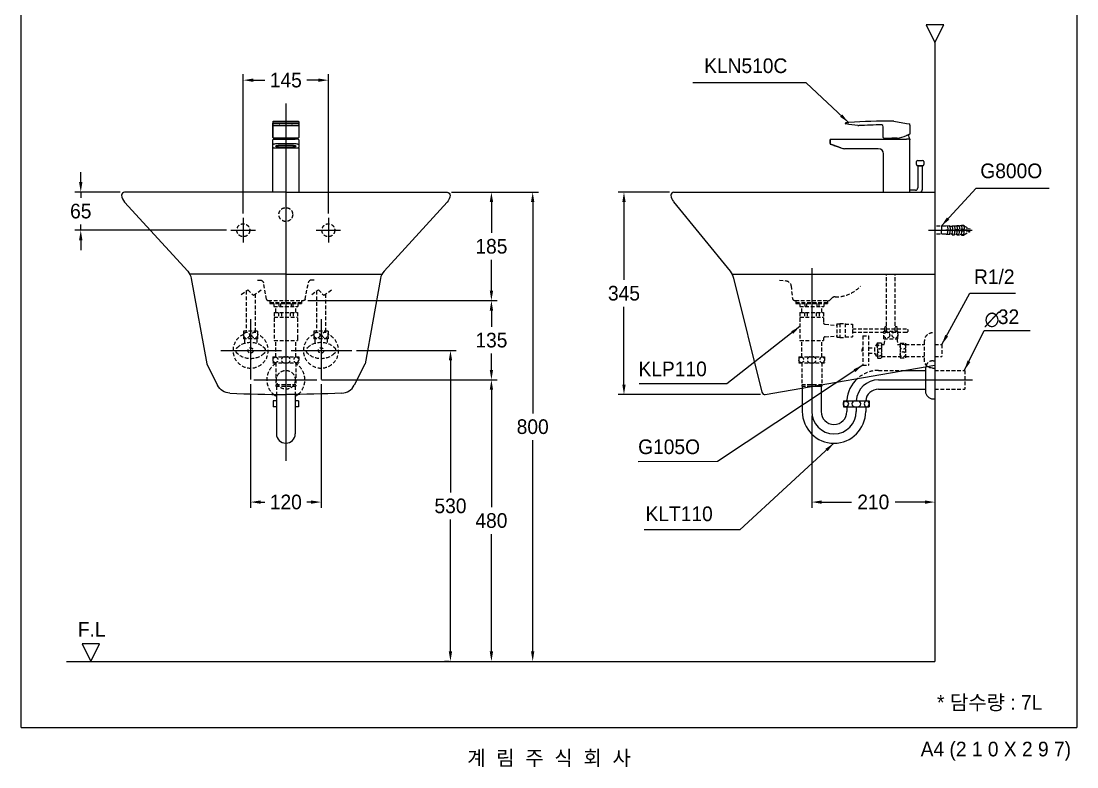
# Model space of a CAD drawing. Header units: millimetres. Extents: x 0 to 1800, y -67 to 2530.
# Drawn here: x 0 to 1800, y -67 to 1204 of the extents above; entities that cross this region are included whole.
import ezdxf
from ezdxf.enums import TextEntityAlignment as Align
from ezdxf.lldxf.tags import DXFTag

# ---------------------------------------------------------------- set-up
doc = ezdxf.new("R2010")
doc.units = ezdxf.units.MM
doc.linetypes.add('DASHED2', pattern=[9.525, 6.35, -3.175])
for name, color, linetype in [('TEXT', 7, 'Continuous'), ('내부선 및 부속', 4, 'Continuous'), ('도각라인', 7, 'Continuous'), ('외형선', 3, 'Continuous'), ('점선', 6, 'DASHED2'), ('중심선', 1, 'DASHED'), ('치수선', 7, 'Continuous')]:
    doc.layers.add(name, color=color, linetype=linetype)
doc.styles.add('____', font='')
doc.styles.add('타이틀', font='H2GTRM.TTF', dxfattribs={"height": 25})
doc.styles.get('____').set_extended_font_data('굴림')
tags = doc.linetypes.add('DASHDOT', pattern=[70, 31, -13, 13, -13]).pattern_tags.tags
tags[10:11] = [DXFTag(74, 4), DXFTag(75, 0), DXFTag(340, '0'), DXFTag(46, 0.0), DXFTag(50, 0.0), DXFTag(44, 0.0), DXFTag(45, 0.0)]
tags[8:9] = [DXFTag(74, 4), DXFTag(75, 0), DXFTag(340, '0'), DXFTag(46, 0.0), DXFTag(50, 0.0), DXFTag(44, 0.0), DXFTag(45, 0.0)]
tags[6:7] = [DXFTag(74, 4), DXFTag(75, 0), DXFTag(340, '0'), DXFTag(46, 0.0), DXFTag(50, 0.0), DXFTag(44, 0.0), DXFTag(45, 0.0)]
tags[4:5] = [DXFTag(74, 4), DXFTag(75, 0), DXFTag(340, '0'), DXFTag(46, 0.0), DXFTag(50, 0.0), DXFTag(44, 0.0), DXFTag(45, 0.0)]
tags = doc.linetypes.add('DASHED', pattern=[25.72, 12.86, -12.86]).pattern_tags.tags
tags[6:7] = [DXFTag(74, 4), DXFTag(75, 0), DXFTag(340, '0'), DXFTag(46, 0.0), DXFTag(50, 0.0), DXFTag(44, 0.0), DXFTag(45, 0.0)]
tags[4:5] = [DXFTag(74, 4), DXFTag(75, 0), DXFTag(340, '0'), DXFTag(46, 0.0), DXFTag(50, 0.0), DXFTag(44, 0.0), DXFTag(45, 0.0)]
doc.dimstyles.new('MSADIM', dxfattribs={"dimtxt": 33, "dimasz": 17, "dimexe": 10, "dimexo": 7.5, "dimgap": 10, "dimtad": 0, "dimtih": 1, "dimtoh": 1, "dimdec": 0, "dimzin": 1, "dimdsep": 46, "dimtxsty": '____', "dimcen": 11.25, "dimadec": 0, "dimazin": 0, "dimtfac": 1, "dimtdec": 0, "dimtix": 1, "dimtmove": 0, "dimatfit": 3, "dimfxl": 0, "dimtolj": 1, "dimtzin": 1, "dimarcsym": 0})

# ---------------------------------------------------------------- blocks, each defined once
blk = doc.blocks.new('*D1')
at = {"layer": '치수선', "color": 0, "linetype": 'Continuous', "lineweight": -2}
for p, q in [((378.8, 876.4), (378.8, 1113.7)), ((395.8, 1103.7), (415.4, 1103.7)), ((506.8, 1103.7), (487.3, 1103.7)), ((523.8, 876.4), (523.8, 1113.7))]:
    blk.add_line(p, q, dxfattribs=at)
at = {"layer": '치수선', "color": 0, "linetype": 'Continuous'}
for points in [[(395.8, 1106.5), (395.8, 1100.8), (378.8, 1103.7)], [(506.8, 1106.5), (506.8, 1100.8), (523.8, 1103.7)]]:
    blk.add_solid(points, dxfattribs=at)
at = {"layer": '치수선', "color": 0, "linetype": 'Continuous', "insert": (451.3, 1103.7), "char_height": 25, "attachment_point": 5, "style": '____'}
blk.add_mtext('\\A1;145', dxfattribs=at)
blk = doc.blocks.new('*D2')
at = {"layer": '치수선', "color": 0, "linetype": 'Continuous', "lineweight": -2}
for p, q in [((101.7, 929.9), (101.7, 946.9)), ((168.8, 912.9), (91.7, 912.9)), ((101.7, 912.9), (101.7, 903.2)), ((350.3, 847.9), (91.7, 847.9)), ((101.7, 847.9), (101.7, 857.5)), ((101.7, 830.9), (101.7, 813.9))]:
    blk.add_line(p, q, dxfattribs=at)
at = {"layer": '치수선', "color": 0, "linetype": 'Continuous'}
for points in [[(98.8, 929.9), (104.5, 929.9), (101.7, 912.9)], [(98.8, 830.9), (104.5, 830.9), (101.7, 847.9)]]:
    blk.add_solid(points, dxfattribs=at)
at = {"layer": '치수선', "color": 0, "linetype": 'Continuous', "insert": (101.7, 880.4), "char_height": 25, "attachment_point": 5, "style": '____'}
blk.add_mtext('\\A1;65', dxfattribs=at)
blk = doc.blocks.new('*D3')
at = {"layer": '치수선', "color": 0, "linetype": 'Continuous', "lineweight": -2}
for p, q in [((733.8, 912.9), (811.8, 912.9)), ((801.8, 895.9), (801.8, 843.2)), ((801.8, 744.9), (801.8, 797.5)), ((488.9, 727.9), (811.8, 727.9))]:
    blk.add_line(p, q, dxfattribs=at)
at = {"layer": '치수선', "color": 0, "linetype": 'Continuous'}
for points in [[(799, 895.9), (804.7, 895.9), (801.8, 912.9)], [(799, 744.9), (804.7, 744.9), (801.8, 727.9)]]:
    blk.add_solid(points, dxfattribs=at)
at = {"layer": '치수선', "color": 0, "linetype": 'Continuous', "insert": (801.8, 820.4), "char_height": 25, "attachment_point": 5, "style": '____'}
blk.add_mtext('\\A1;185', dxfattribs=at)
blk = doc.blocks.new('*D4')
at = {"layer": '치수선', "color": 0, "linetype": 'Continuous', "lineweight": -2}
for p, q in [((488.9, 727.9), (811.8, 727.9)), ((801.8, 710.9), (801.8, 683.2)), ((801.8, 609.9), (801.8, 637.5)), ((511.9, 592.9), (811.8, 592.9))]:
    blk.add_line(p, q, dxfattribs=at)
at = {"layer": '치수선', "color": 0, "linetype": 'Continuous'}
for points in [[(799, 710.9), (804.7, 710.9), (801.8, 727.9)], [(799, 609.9), (804.7, 609.9), (801.8, 592.9)]]:
    blk.add_solid(points, dxfattribs=at)
at = {"layer": '치수선', "color": 0, "linetype": 'Continuous', "insert": (801.8, 660.4), "char_height": 25, "attachment_point": 5, "style": '____'}
blk.add_mtext('\\A1;135', dxfattribs=at)
blk = doc.blocks.new('*D5')
at = {"layer": '치수선', "color": 0, "linetype": 'Continuous', "lineweight": -2}
for p, q in [((511.9, 592.9), (811.8, 592.9)), ((801.8, 575.9), (801.8, 375.7)), ((801.8, 129.9), (801.8, 330)), ((804.1, 112.9), (811.8, 112.9))]:
    blk.add_line(p, q, dxfattribs=at)
at = {"layer": '치수선', "color": 0, "linetype": 'Continuous'}
for points in [[(799, 575.9), (804.7, 575.9), (801.8, 592.9)], [(799, 129.9), (804.7, 129.9), (801.8, 112.9)]]:
    blk.add_solid(points, dxfattribs=at)
at = {"layer": '치수선', "color": 0, "linetype": 'Continuous', "insert": (801.8, 352.9), "char_height": 25, "attachment_point": 5, "style": '____'}
blk.add_mtext('\\A1;480', dxfattribs=at)
blk = doc.blocks.new('*D6')
at = {"layer": '치수선', "color": 0, "linetype": 'Continuous', "lineweight": -2}
for p, q in [((733.8, 912.9), (882.2, 912.9)), ((872.2, 895.9), (872.2, 535.7)), ((872.2, 129.9), (872.2, 490)), ((867.5, 112.9), (882.2, 112.9))]:
    blk.add_line(p, q, dxfattribs=at)
at = {"layer": '치수선', "color": 0, "linetype": 'Continuous'}
for points in [[(869.3, 895.9), (875, 895.9), (872.2, 912.9)], [(869.3, 129.9), (875, 129.9), (872.2, 112.9)]]:
    blk.add_solid(points, dxfattribs=at)
at = {"layer": '치수선', "color": 0, "linetype": 'Continuous', "insert": (872.2, 512.9), "char_height": 25, "attachment_point": 5, "style": '____'}
blk.add_mtext('\\A1;800', dxfattribs=at)
blk = doc.blocks.new('*D7')
at = {"layer": '치수선', "color": 0, "linetype": 'Continuous', "lineweight": -2}
for p, q in [((571.6, 642.9), (742, 642.9)), ((732, 625.9), (732, 400.7)), ((732, 129.9), (732, 355)), ((729.6, 112.9), (722, 112.9))]:
    blk.add_line(p, q, dxfattribs=at)
at = {"layer": '치수선', "color": 0, "linetype": 'Continuous'}
for points in [[(729.2, 625.9), (734.8, 625.9), (732, 642.9)], [(729.2, 129.9), (734.8, 129.9), (732, 112.9)]]:
    blk.add_solid(points, dxfattribs=at)
at = {"layer": '치수선', "color": 0, "linetype": 'Continuous', "insert": (732, 377.9), "char_height": 25, "attachment_point": 5, "style": '____'}
blk.add_mtext('\\A1;530', dxfattribs=at)
blk = doc.blocks.new('*D8')
at = {"layer": '치수선', "color": 0, "linetype": 'Continuous', "lineweight": -2}
for p, q in [((391.3, 585.7), (391.3, 374.5)), ((511.3, 585.7), (511.3, 374.5)), ((408.3, 384.5), (415.4, 384.5)), ((494.3, 384.5), (487.3, 384.5))]:
    blk.add_line(p, q, dxfattribs=at)
at = {"layer": '치수선', "color": 0, "linetype": 'Continuous'}
for points in [[(408.3, 387.3), (408.3, 381.6), (391.3, 384.5)], [(494.3, 387.3), (494.3, 381.6), (511.3, 384.5)]]:
    blk.add_solid(points, dxfattribs=at)
at = {"layer": '치수선', "color": 0, "linetype": 'Continuous', "insert": (451.3, 384.5), "char_height": 25, "attachment_point": 5, "style": '____'}
blk.add_mtext('\\A1;120', dxfattribs=at)
blk = doc.blocks.new('*D9')
at = {"layer": '치수선', "color": 0, "linetype": 'Continuous', "lineweight": -2}
for p, q in [((1105.4, 912.9), (1017.8, 912.9)), ((1027.8, 895.9), (1027.8, 763.2)), ((1027.8, 584.9), (1027.8, 717.5)), ((1260.4, 567.9), (1017.8, 567.9))]:
    blk.add_line(p, q, dxfattribs=at)
at = {"layer": '치수선', "color": 0, "linetype": 'Continuous'}
for points in [[(1025, 895.9), (1030.7, 895.9), (1027.8, 912.9)], [(1025, 584.9), (1030.7, 584.9), (1027.8, 567.9)]]:
    blk.add_solid(points, dxfattribs=at)
at = {"layer": '치수선', "color": 0, "linetype": 'Continuous', "insert": (1027.8, 740.4), "char_height": 25, "attachment_point": 5, "style": '____'}
blk.add_mtext('\\A1;345', dxfattribs=at)
blk = doc.blocks.new('*D10')
at = {"layer": '치수선', "color": 0, "linetype": 'Continuous', "lineweight": -2}
for p, q in [((1347.9, 531.4), (1347.9, 374.5)), ((1557.9, 396.6), (1557.9, 374.5)), ((1364.9, 384.5), (1415.6, 384.5)), ((1540.9, 384.5), (1490.2, 384.5))]:
    blk.add_line(p, q, dxfattribs=at)
at = {"layer": '치수선', "color": 0, "linetype": 'Continuous'}
for points in [[(1364.9, 387.3), (1364.9, 381.6), (1347.9, 384.5)], [(1540.9, 387.3), (1540.9, 381.6), (1557.9, 384.5)]]:
    blk.add_solid(points, dxfattribs=at)
at = {"layer": '치수선', "color": 0, "linetype": 'Continuous', "insert": (1452.9, 384.5), "char_height": 25, "attachment_point": 5, "style": '____'}
blk.add_mtext('\\A1;210', dxfattribs=at)

msp = doc.modelspace()

# ---------------------------------------------------------------- linework, layer by layer
at = {"layer": '내부선 및 부속', "linetype": 'Continuous'}
for p, q in [((429.3, 1032.9), (429.3, 1030.6)), ((429.3, 1032.9), (429.3, 1032.7)), ((429.3, 1032.7), (429.3, 1028.9)), ((429.3, 1029.4), (429.3, 1030.6)), ((429.3, 1027.3), (429.3, 1029.4)), ((429.3, 1028.9), (429.3, 1028.1)), ((429.3, 1005.9), (429.3, 1028.5)), ((429.3, 1028.5), (429.3, 1027.2)), ((429.3, 1026.9), (429.3, 1028.1)), ((429.3, 1027.2), (429.3, 1027.3)), ((429.3, 1026.9), (429.3, 1010)), ((430.3, 1033.9), (472.3, 1033.9)), ((430.3, 1026.3), (472.3, 1026.3)), ((467.3, 1030.2), (435.3, 1030.2)), ((435.3, 1030.2), (435.3, 1030)), ((435.3, 1030), (467.3, 1030)), ((441.3, 1029.7), (440.3, 1029.7)), ((440.3, 1029.7), (440.3, 1029)), ((440.3, 1029), (440.3, 1028.8)), ((440.3, 1028.8), (441.3, 1028.8)), ((441.3, 1028.8), (441.3, 1029.7)), ((441.3, 1029), (441.3, 1029.7)), ((441.3, 1028.8), (441.3, 1029)), ((461.3, 1029.7), (461.3, 1029)), ((462.3, 1029.7), (461.3, 1029.7)), ((461.3, 1029), (461.3, 1028.8)), ((461.3, 1028.8), (462.3, 1028.8)), ((462.3, 1028.8), (461.3, 1028.8)), ((462.3, 1029), (462.3, 1029.7)), ((462.3, 1028.8), (462.3, 1029.7)), ((462.3, 1028.8), (462.3, 1029)), ((462.3, 1028.8), (462.3, 1028.8)), ((467.3, 1030), (467.3, 1030.2)), ((472.3, 1026.2), (472.3, 1026.3)), ((473.3, 1032.9), (473.3, 1030.6)), ((473.3, 1030.6), (473.3, 1029.4)), ((473.3, 1029.4), (473.3, 1027.3)), ((473.3, 1028.5), (473.3, 1028.5)), ((473.3, 1028.5), (473.3, 1005.9)), ((473.3, 1027.2), (473.3, 1027.3)), ((1405.4, 1030), (1405.4, 1030.2)), ((1405.4, 1030.2), (1405.4, 1030)), ((1411.2, 1028.4), (1406.2, 1029)), ((1426.3, 1026.3), (1411.2, 1028.4)), ((1487.8, 1033.7), (1509.5, 1029.9)), ((1509.5, 1029.9), (1514.5, 1029)), ((1515.4, 1028), (1515.4, 1027.9)), ((1515.4, 1026.9), (1515.4, 1027.9)), ((1515.4, 1026.9), (1515.4, 1012.4)), ((429.3, 1010), (429.3, 1005.9)), ((1469.9, 1005.9), (1469.9, 1024.4)), ((429.3, 993.7), (429.3, 1001.9)), ((429.3, 912.9), (429.3, 1001.9)), ((429.3, 989), (429.3, 993.7)), ((430.8, 1004.9), (430.3, 1004.9)), ((430.3, 1002.9), (435.3, 1002.9)), ((471.9, 1004.9), (430.8, 1004.9)), ((435.3, 1002.9), (467.3, 1002.9)), ((435.3, 995.6), (467.3, 995.6)), ((464.3, 992.6), (438.3, 992.6)), ((438.3, 989.8), (438.3, 992.6)), ((464.3, 989.8), (464.3, 992.6)), ((472.3, 1002.9), (467.3, 1002.9)), ((472.3, 1004.9), (471.9, 1004.9)), ((473.3, 1001.9), (473.3, 993.7)), ((473.3, 993.7), (473.3, 989)), ((1379.1, 995.6), (1379.1, 1001.9)), ((1379.1, 1001.9), (1379.1, 995.6)), ((1384.8, 992.8), (1379.8, 994.6)), ((1379.8, 994.6), (1384.8, 992.8)), ((1380.1, 1002.9), (1385.1, 1002.9)), ((1384.8, 992.8), (1397.8, 988.1)), ((1397.8, 988.1), (1384.8, 992.8)), ((1385.1, 1002.9), (1509.4, 1002.9)), ((1385.4, 992.6), (1392.9, 989.8)), ((1392.9, 989.8), (1385.4, 992.6)), ((1470.9, 1004.9), (1484.3, 1004.9)), ((1471.4, 1004.9), (1475.8, 1004.9)), ((1486.3, 1004.9), (1484.3, 1004.9)), ((1493.4, 1004.9), (1486.3, 1004.9)), ((1514.4, 1002.9), (1509.4, 1002.9)), ((1514.4, 1002.9), (1515.4, 1002.9)), ((1515.4, 1002.9), (1515.4, 1001.9)), ((1515.4, 912.9), (1515.4, 1001.9)), ((429.3, 987.9), (429.3, 989)), ((429.3, 912.9), (429.3, 987.9)), ((430.3, 988.1), (472.3, 988.1)), ((438.3, 989.8), (464.3, 989.8)), ((473.3, 987.9), (473.3, 989)), ((473.3, 987.9), (473.3, 987.9)), ((473.3, 987.9), (473.3, 912.9)), ((1461.4, 986.9), (1404.6, 986.9)), ((1470.4, 912.9), (1470.4, 977.9)), ((1526.8, 959.8), (1526.8, 964.9)), ((1532.8, 957.9), (1528.7, 957.9)), ((1528.8, 966.9), (1536.9, 966.9)), ((1528.8, 957.9), (1528.8, 919.9)), ((1528.8, 957.9), (1536.8, 957.9)), ((1535.1, 957.9), (1530.4, 957.9)), ((1536.8, 957.9), (1532.8, 957.9)), ((1536.9, 957.9), (1532.8, 957.9)), ((1536.8, 919.9), (1536.8, 957.9)), ((1538.8, 964.9), (1538.8, 959.8)), ((1515.4, 934.9), (1515.4, 939.9)), ((1515.4, 912.9), (1515.4, 934.9)), ((1524.8, 915.9), (1515.4, 915.9)), ((1541.9, 612.4), (1541.9, 576.9)), ((1553.9, 612.9), (1557.9, 612.9)), ((1505.7, 608.9), (1541.9, 608.9)), ((1331.9, 578.8), (1331.9, 538.9)), ((1349.4, 581.9), (1364.9, 581.9)), ((1363.9, 581.9), (1363.9, 538.9)), ((1364.9, 584.5), (1364.9, 581.9)), ((1461.8, 576.9), (1541.9, 576.9)), ((1541.9, 576.9), (1541.9, 573.4)), ((435.3, 567.9), (435.3, 500.9)), ((467.3, 567.9), (467.3, 500.9)), ((1554.9, 560.4), (1557.9, 560.4)), ((429.6, 556.9), (429.6, 546.9)), ((435.3, 556.9), (429.6, 556.9)), ((435.3, 546.9), (429.6, 546.9)), ((473.1, 556.9), (467.3, 556.9)), ((473.1, 546.9), (467.3, 546.9)), ((473.1, 556.9), (473.1, 546.9)), ((1401.9, 556.9), (1445.9, 556.9)), ((1401.9, 556.9), (1401.9, 546.9)), ((1401.9, 546.9), (1445.9, 546.9)), ((1407.9, 556.9), (1407.9, 558)), ((1407.9, 546.9), (1407.9, 538.9)), ((1439.9, 546.9), (1439.9, 538.9)), ((1445.9, 556.9), (1445.9, 546.9))]:
    msp.add_line(p, q, dxfattribs=at)
at = {"layer": '내부선 및 부속', "linetype": 'Continuous', "flags": 128}
for points in [[(1553.9, 612.9, -0.163737), (1545.4, 615.7)], [(1406.1, 546.9, -0.859727), (1406.1, 556.8)], [(1406.1, 556.8, -0.859727), (1406.1, 546.9)]]:
    msp.add_lwpolyline(points, format="xyb", dxfattribs=at)
at = {"layer": '내부선 및 부속', "linetype": 'Continuous'}
for centre, radius, start, end in [((472.3, 1027.2), 1, 270, 0), ((1406.4, 1030), 1, 202.1993, 262.1993), ((1406.4, 1030), 1, 202.1993, 262.1993), ((1406.4, 1030), 1, 202.1993, 262.1993), ((1406.4, 1030), 1, 202.1993, 262.1993), ((1479.1, 33.9), 1000, 89.5936, 93.8863), ((1427.7, 1036.2), 10, 262.1993, 272.9349), ((1479.1, 33.9), 993.6, 90.6538, 92.9349), ((1466.5, 1024.3), 3.34, 2.007, 69.3544), ((1486.1, 1023.9), 10, 80, 89.5936), ((1487.8, 1060.4), 55.8, 275.72, 293.156), ((1488.2, 997.8), 27.6, 10.5643, 27.3016), ((430.3, 1005.9), 1, 180, 270), ((430.3, 1001.9), 1, 90, 180), ((430.3, 1001.9), 1, 90, 180), ((459, 997.8), 27.6, 165.1842, 169.4357), ((444.7, 997.8), 27.6, 10.5643, 14.8158), ((472.3, 1005.9), 1, 270, 0), ((472.3, 1001.9), 1, 0, 90), ((1380.1, 1001.9), 1, 90, 180), ((1380.1, 1001.9), 1, 90, 180), ((1470.9, 1005.9), 1, 180, 270), ((1502.5, 997.8), 27.6, 165.1842, 169.4357), ((1404.6, 1006.9), 20, 250, 270), ((1404.6, 1006.9), 20, 250, 270), ((1461.4, 977.9), 9, 0, 90), ((1528.8, 964.9), 2, 90, 180), ((1528.7, 959.8), 1.92, 180, 270), ((1536.9, 964.9), 1.92, 0, 90), ((1536.9, 959.8), 1.92, 270, 0), ((1524.8, 919.9), 4, 270, 0), ((1524.8, 919.9), 12, 324.3147, 0), ((1554.9, 612.4), 13, 167.6089, 180), ((1461.8, 554.9), 54, 131.9231, 176.6714), ((1461.8, 554.9), 22, 90, 174.7841), ((451.3, 592.9), 32.5, 229.9846, 240.5076), ((451.3, 592.9), 32.5, 299.4924, 310.0154), ((1554.9, 573.4), 13, 180, 270), ((1421.4, 551.9), 5, 90, 270), ((1426.4, 551.9), 5, 270, 90), ((1442.4, 551.9), 5, 98.6269, 261.3731), ((1440.9, 551.9), 5, 278.6269, 81.3731), ((1385.9, 538.9), 54, 180, 0), ((1385.9, 538.9), 22, 180, 0), ((451.3, 500.9), 16, 180, 0)]:
    msp.add_arc(centre, radius, start, end, dxfattribs=at)
for points, knots in [([(435.3, 1030.2), (434.9, 1030.2), (434.2, 1030.2), (433.4, 1030.3), (432.7, 1030.3), (432.1, 1030.3), (431.4, 1030.3), (430.8, 1030.4), (430.3, 1030.4), (430.1, 1030.4), (430, 1030.4), (429.8, 1030.5), (429.4, 1030.5), (429.3, 1030.6), (429.3, 1030.6)], [0, 0, 0, 0, 0.142857, 0.214286, 0.285714, 0.357143, 0.428571, 0.571429, 0.642857, 0.678571, 0.696429, 0.714286, 0.857143, 1, 1, 1, 1]), ([(429.3, 1029.4), (429.3, 1029.5), (429.8, 1029.7), (431.5, 1029.9), (433.6, 1030), (434.9, 1030), (435.3, 1030)], [0, 0, 0, 0, 0.285714, 0.571429, 0.857143, 1, 1, 1, 1]), ([(429.4, 1033), (429.4, 1033.1), (429.4, 1033.2), (429.4, 1033.3), (429.6, 1033.5), (429.8, 1033.7), (430.1, 1033.9), (430.2, 1033.9), (430.3, 1033.9)], [0, 0, 0, 0, 0.097046, 0.215477, 0.366984, 0.6013, 0.806128, 1, 1, 1, 1]), ([(473.2, 1030.5), (473.2, 1030.5), (473.1, 1030.5), (472.8, 1030.4), (472.1, 1030.4), (471.3, 1030.3), (470.6, 1030.3), (469.8, 1030.3), (468.7, 1030.2), (467.8, 1030.2), (467.3, 1030.2)], [0, 0, 0, 0, 0.022938, 0.185782, 0.348626, 0.511469, 0.592891, 0.674313, 0.837156, 1, 1, 1, 1]), ([(467.3, 1030), (468.2, 1030), (470, 1030), (472.2, 1029.8), (473, 1029.6), (473.2, 1029.5), (473.2, 1029.5)], [0, 0, 0, 0, 0.32589, 0.651781, 0.977671, 1, 1, 1, 1]), ([(472.3, 1033.9), (472.4, 1033.9), (472.5, 1033.9), (472.7, 1033.8), (472.9, 1033.7), (473.1, 1033.5), (473.2, 1033.4), (473.3, 1033.2), (473.3, 1033.1), (473.3, 1033), (473.3, 1033), (473.3, 1033)], [0, 0, 0, 0, 0.020818, 0.239105, 0.419032, 0.574027, 0.708164, 0.821662, 0.913084, 0.980269, 1, 1, 1, 1]), ([(1406.3, 1031.2), (1406.1, 1031.2), (1405.9, 1031.2), (1405.7, 1031), (1405.5, 1030.8), (1405.4, 1030.6), (1405.4, 1030.3), (1405.4, 1030.2)], [0, 0, 0, 0, 0.285714, 0.428571, 0.571429, 0.785714, 1, 1, 1, 1]), ([(1406.3, 1031.2), (1406.3, 1031.2), (1406.4, 1031.2), (1406.7, 1031.3), (1407, 1031.3), (1407.5, 1031.3), (1408.1, 1031.4), (1409.1, 1031.4), (1410.2, 1031.5), (1410.9, 1031.6), (1411.3, 1031.6)], [0, 0, 0, 0, 0.142857, 0.285714, 0.357143, 0.428571, 0.571429, 0.714286, 0.857143, 1, 1, 1, 1]), ([(1514.7, 1011.5), (1514.7, 1011.5), (1514.6, 1011.4), (1514.4, 1011.3), (1514, 1011.1), (1513.7, 1010.9), (1513.3, 1010.7), (1512.9, 1010.5), (1512.4, 1010.3), (1511.7, 1010), (1511.1, 1009.7), (1510.5, 1009.4), (1510.3, 1009.3), (1510.2, 1009.3)], [0, 0, 0, 0, 0.022972, 0.19686, 0.283804, 0.370748, 0.457692, 0.5229, 0.63158, 0.718524, 0.892412, 0.935884, 1, 1, 1, 1]), ([(1514.3, 1011.3), (1514.3, 1011.3), (1514.3, 1011.3), (1514.3, 1011.3), (1514.2, 1011.2), (1514.2, 1011.2), (1514.1, 1011.2), (1514, 1011.1), (1514, 1011.1), (1513.9, 1011.1), (1513.9, 1011), (1513.8, 1011), (1513.8, 1011), (1513.7, 1010.9), (1513.7, 1010.9), (1513.6, 1010.9), (1513.5, 1010.8), (1513.3, 1010.8), (1513.3, 1010.7), (1513.1, 1010.6), (1513, 1010.6), (1512.8, 1010.5), (1512.8, 1010.5), (1512.8, 1010.5), (1512.7, 1010.5), (1512.7, 1010.5)], [0, 0, 0, 0, 0.147203, 0.147203, 0.295653, 0.295653, 0.37051, 0.37051, 0.483564, 0.483564, 0.521467, 0.521467, 0.597561, 0.597561, 0.635788, 0.635788, 0.751471, 0.751471, 0.829397, 0.829397, 0.947331, 0.947331, 0.986892, 0.986892, 1, 1, 1, 1]), ([(1515.2, 1012.4), (1515.2, 1012.3), (1515.2, 1012.1), (1515.1, 1011.9), (1514.9, 1011.7), (1514.8, 1011.5), (1514.7, 1011.5)], [0, 0, 0, 0, 0.250001, 0.499999, 0.749998, 1, 1, 1, 1]), ([(1515.2, 1012.4), (1515.2, 1012.4), (1515.3, 1012.4), (1515.4, 1012.4), (1515.4, 1012.4)], [0, 0, 0, 0, 0.15708, 1, 1, 1, 1]), ([(429.3, 993.7), (429.3, 994), (429.8, 994.6), (431.5, 995.2), (433.6, 995.5), (434.9, 995.6), (435.3, 995.6)], [0, 0, 0, 0, 0.285714, 0.571429, 0.857143, 1, 1, 1, 1]), ([(467.3, 995.6), (468.2, 995.6), (470, 995.4), (472.2, 994.9), (473, 994.4), (473.2, 994.1), (473.2, 994.1)], [0, 0, 0, 0, 0.326484, 0.652968, 0.979452, 1, 1, 1, 1]), ([(1379.1, 995.6), (1379.1, 995.5), (1379.1, 995.3), (1379.2, 995.1), (1379.3, 994.9), (1379.5, 994.7), (1379.7, 994.7), (1379.8, 994.6)], [0, 0, 0, 0, 0.214286, 0.428571, 0.571429, 0.714286, 1, 1, 1, 1]), ([(429.3, 987.9), (429.3, 987.9), (429.3, 987.8), (429.3, 987.8), (429.4, 987.7), (429.4, 987.6)], [0, 0, 0, 0, 0.003909, 0.003909, 1, 1, 1, 1]), ([(473.3, 987.7), (473.3, 987.6), (473.3, 987.6), (473.3, 987.6), (473.3, 987.6)], [0, 0, 0, 0, 0.705199, 1, 1, 1, 1])]:
    msp.add_open_spline(points, degree=3, knots=knots, dxfattribs=at)
for points in [[(430.3, 1026.3), (429.3, 1026.3), (429.3, 1027.3)], [(473.3, 1027.3), (473.3, 1026.3), (472.3, 1026.3)], [(430.3, 988.1), (429.3, 988.1), (429.3, 989)], [(473.3, 989), (473.3, 988.1), (472.3, 988.1)]]:
    msp.add_rational_spline(points, [1, 0.707106769085, 1], degree=2, dxfattribs=at)
for points, degree in [([(472.8, 1026.4), (472.8, 1026.3), (472.8, 1026.2), (472.8, 1026.2)], 3), ([(473, 1026.4), (472.9, 1026.3), (472.9, 1026.2), (472.8, 1026.2)], 3), ([(473.3, 1030.8), (473.3, 1030.7), (473.2, 1030.5)], 2), ([(473.3, 1030.6), (473.3, 1030.6), (473.3, 1030.5), (473.2, 1030.5)], 3), ([(473.2, 1029.5), (473.3, 1029.3), (473.3, 1029.2)], 2), ([(473.2, 1029.5), (473.3, 1029.4), (473.3, 1029.4), (473.3, 1029.4)], 3), ([(473.3, 1030.8), (473.3, 1030.7), (473.3, 1030.7), (473.3, 1030.6)], 3), ([(473.3, 1029.4), (473.3, 1029.3), (473.3, 1029.2), (473.3, 1029.2)], 3), ([(1406.3, 1031.2), (1405.8, 1031.2), (1405.4, 1030.7), (1405.4, 1030.2)], 3), ([(1405.4, 1030), (1405.4, 1029.6), (1405.7, 1029.1), (1406.2, 1029)], 3), ([(1406, 1031.2), (1406, 1031.2), (1406.1, 1031.2), (1406.1, 1031.2)], 3), ([(1509.5, 1029.9), (1509.5, 1029.9), (1509.5, 1029.9), (1509.5, 1029.9)], 3), ([(1515.4, 1028), (1515.4, 1028.5), (1515, 1028.9), (1514.5, 1029)], 3), ([(1510.2, 1009.3), (1510, 1009.2), (1509.7, 1009.1)], 2), ([(1509.7, 1009.1), (1509.8, 1009.1), (1509.7, 1009.1), (1509.7, 1009.1)], 3), ([(473.2, 994.1), (473.3, 994), (473.3, 993.9), (473.3, 993.7)], 3), ([(473.2, 994.1), (473.3, 993.8), (473.3, 993.6)], 2), ([(473.3, 993.7), (473.3, 993.7), (473.3, 993.6), (473.3, 993.6)], 3), ([(1379.1, 995.6), (1379.1, 995.1), (1379.4, 994.8), (1379.8, 994.6)], 3)]:
    msp.add_open_spline(points, degree=degree, dxfattribs=at)
for points in [[(438.3, 989.8), (434.3, 989.8), (434.3, 991.2), (434.3, 992.6), (438.3, 992.6)], [(464.3, 992.6), (468.3, 992.6), (468.3, 991.2), (468.3, 989.8), (464.3, 989.8)]]:
    msp.add_rational_spline(points, [1, 0.707106769085, 1, 0.707106769085, 1], degree=2, knots=[0, 0, 0, 0.5, 0.5, 1, 1, 1], dxfattribs=at)
at = {"layer": '도각라인'}
for p, q in [((0, 0), (0, 2530)), ((1800, 2530), (1800, 0)), ((0, 0), (1800, 0))]:
    msp.add_line(p, q, dxfattribs=at)
at = {"layer": '외형선', "linetype": 'Continuous'}
for p, q in [((1572.9, 1197.9), (1542.9, 1197.9)), ((1542.9, 1197.9), (1557.9, 1167.9)), ((1557.9, 1167.9), (1572.9, 1197.9)), ((1557.9, 1167.9), (1557.9, 112.9)), ((451.3, 912.9), (176.3, 912.9)), ((451.3, 912.9), (726.3, 912.9)), ((1112.9, 912.9), (1557.9, 912.9)), ((176.5, 895.7), (284, 778.2)), ((726.2, 895.7), (618.7, 778.2)), ((1112.3, 896.5), (1208.6, 778)), ((451.3, 772.9), (287.7, 772.9)), ((290.1, 765.8), (316.4, 620.3)), ((451.3, 772.9), (615, 772.9)), ((612.6, 765.8), (586.3, 620.3)), ((1212, 772.9), (1557.9, 772.9)), ((1214.5, 766.4), (1263, 571.6)), ((316.7, 619.5), (334.8, 583.8)), ((586, 619.5), (567.9, 583.8)), ((1268.7, 567.9), (1557.9, 617.9)), ((1557.9, 625.4), (1557.9, 560.4)), ((133.9, 142.9), (103.9, 142.9)), ((103.9, 142.9), (118.9, 112.9)), ((118.9, 112.9), (133.9, 142.9)), ((77.3, 112.9), (1557.9, 112.9))]:
    msp.add_line(p, q, dxfattribs=at)
at = {"layer": '외형선', "linetype": 'Continuous', "flags": 128}
for points in [[(731.3, 907.4, -0.16487), (726.2, 895.7)], [(726.3, 912.9, -0.439993), (731.3, 907.4)], [(284, 778.2, -0.141463), (290.1, 765.8)], [(1208.6, 778, -0.11005), (1214.5, 766.4)], [(586.3, 620.3, -0.072887), (586, 619.5)], [(355.9, 570.1, -0.269604), (334.8, 583.8)], [(546.8, 570.1, -0.011937), (451.3, 567.9)]]:
    msp.add_lwpolyline(points, format="xyb", dxfattribs=at)
at = {"layer": '외형선', "linetype": 'Continuous'}
for centre, radius, start, end in [((176.3, 907.9), 5, 90, 184.9966), ((191.3, 909.2), 20, 184.9966, 222.4453), ((1112.9, 907.9), 5, 90, 184.9966), ((1127.8, 909.2), 20, 184.9966, 219.1158), ((637.2, 761.3), 25, 137.5553, 169.7626), ((319.3, 620.9), 3, 190.239, 206.9119), ((545.6, 595.1), 25, 272.7355, 333.0893), ((451.3, 2567.9), 2000, 267.2645, 270), ((1267.9, 572.9), 5, 193.995, 279.7966)]:
    msp.add_arc(centre, radius, start, end, dxfattribs=at)
at = {"layer": '점선'}
for p, q in [((1576.5, 854.9), (1557.9, 854.9)), ((1568.9, 854.9), (1568.9, 847.9)), ((1568.9, 840.9), (1568.9, 847.9)), ((1583.5, 855.2), (1576.5, 854.9)), ((1617.8, 850), (1576.7, 847.9)), ((1617.8, 845.7), (1576.7, 847.9)), ((1607.5, 855.5), (1579.5, 854)), ((1579.5, 855), (1579.9, 848)), ((1579.5, 840.7), (1579.9, 847.7)), ((1583.5, 855.2), (1583.8, 848.2)), ((1583.5, 840.5), (1583.8, 847.5)), ((1587.5, 855.4), (1591.5, 855.6)), ((1587.5, 855.4), (1587.8, 848.4)), ((1587.5, 840.3), (1587.8, 847.3)), ((1591.5, 855.6), (1591.8, 848.6)), ((1591.5, 840.1), (1591.8, 847.1)), ((1595.5, 855.8), (1599.5, 856.1)), ((1595.5, 855.8), (1595.8, 848.9)), ((1595.5, 839.9), (1595.8, 846.9)), ((1599.5, 856.1), (1599.8, 849.1)), ((1599.5, 839.7), (1599.8, 846.6)), ((1603.5, 856.3), (1607.4, 856.5)), ((1603.5, 856.3), (1603.8, 849.3)), ((1603.5, 839.4), (1603.8, 846.4)), ((1610.9, 847.9), (1605.8, 849.4)), ((1610.9, 847.9), (1605.8, 846.3)), ((1607.4, 856.5), (1607.8, 849.5)), ((1607.4, 839.2), (1607.8, 846.2)), ((1607.5, 855.5), (1617.8, 850)), ((1576.5, 840.9), (1557.9, 840.9)), ((1583.5, 840.5), (1576.5, 840.9)), ((1607.5, 840.2), (1579.5, 841.7)), ((1587.5, 840.3), (1591.5, 840.1)), ((1595.5, 839.9), (1599.5, 839.7)), ((1603.5, 839.4), (1607.4, 839.2)), ((1607.5, 840.2), (1617.8, 845.7)), ((418.4, 730.3), (412.9, 758.7)), ((413, 758.7), (413.1, 758.5)), ((484.3, 730.3), (489.8, 758.7)), ((489.6, 758.7), (489.6, 758.5)), ((1292.8, 763), (1303.7, 761.9)), ((1475.4, 675.6), (1475.4, 772.9)), ((1490.4, 675.6), (1490.4, 772.9)), ((375.4, 738.5), (386.8, 746.4)), ((383.8, 744.4), (383.8, 675.6)), ((386.8, 746.4), (396.2, 737)), ((396.2, 737), (409.3, 746.2)), ((398.8, 738.8), (398.8, 675.6)), ((495.4, 738.5), (506.8, 746.4)), ((503.8, 744.4), (503.8, 675.6)), ((506.8, 746.4), (516.2, 737)), ((516.2, 737), (529.3, 746.2)), ((518.8, 738.8), (518.8, 675.6)), ((1312.7, 753), (1314.9, 732.3)), ((421.3, 727.9), (481.4, 727.9)), ((424.3, 727.9), (424.3, 722.9)), ((424.3, 724.9), (478.3, 724.9)), ((424.3, 722.9), (478.3, 722.9)), ((430.8, 722.9), (430.8, 717.9)), ((439.3, 722.9), (439.3, 717.9)), ((442.3, 722.9), (442.3, 717.9)), ((460.3, 722.9), (460.3, 717.9)), ((463.3, 722.9), (463.3, 717.9)), ((471.8, 722.9), (471.8, 717.9)), ((478.3, 727.9), (478.3, 722.9)), ((1319.9, 727.9), (1376.6, 727.9)), ((1320.9, 727.9), (1320.9, 722.9)), ((1320.9, 724.9), (1374.9, 724.9)), ((1320.9, 722.9), (1374.9, 722.9)), ((1327.4, 722.9), (1327.4, 717.9)), ((1335.9, 722.9), (1335.9, 717.9)), ((1338.9, 722.9), (1338.9, 717.9)), ((1356.9, 722.9), (1356.9, 717.9)), ((1359.9, 722.9), (1359.9, 717.9)), ((1368.4, 722.9), (1368.4, 717.9)), ((1374.9, 727.9), (1374.9, 722.9)), ((1378.7, 728.7), (1382, 732)), ((430.8, 717.9), (471.8, 717.9)), ((431.3, 707.9), (431.3, 659.9)), ((431.3, 707.9), (471.3, 707.9)), ((434.3, 707.9), (434.3, 717.9)), ((438.8, 707.9), (438.8, 699.9)), ((443.8, 707.9), (443.8, 699.9)), ((458.8, 707.9), (458.8, 699.9)), ((463.8, 707.9), (463.8, 699.9)), ((468.3, 707.9), (468.3, 717.9)), ((471.3, 707.9), (471.3, 663.1)), ((1327.4, 717.9), (1368.4, 717.9)), ((1327.9, 707.9), (1327.9, 659.9)), ((1327.9, 707.9), (1367.9, 707.9)), ((1330.9, 707.9), (1330.9, 717.9)), ((1335.4, 707.9), (1335.4, 699.9)), ((1340.4, 707.9), (1340.4, 699.9)), ((1355.4, 707.9), (1355.4, 699.9)), ((1360.4, 707.9), (1360.4, 699.9)), ((1364.9, 707.9), (1364.9, 717.9)), ((1367.9, 707.9), (1367.9, 690.6)), ((431.3, 699.9), (471.3, 699.9)), ((1327.9, 699.9), (1367.9, 699.9)), ((1370.6, 687.6), (1390.9, 685.9)), ((1390.9, 688.4), (1390.9, 665.4)), ((1390.9, 688.4), (1395.9, 688.4)), ((1395.9, 688.9), (1395.9, 664.9)), ((1395.9, 688.9), (1404.9, 688.9)), ((1404.9, 688.9), (1404.9, 664.9)), ((1404.9, 687.6), (1417.4, 687.6)), ((1417.4, 687.6), (1417.4, 666.1)), ((379.3, 675.6), (379.3, 662.6)), ((403.3, 675.6), (379.3, 675.6)), ((403.3, 675.6), (403.3, 662.6)), ((499.3, 675.6), (499.3, 662.6)), ((523.3, 675.6), (499.3, 675.6)), ((523.3, 675.6), (523.3, 662.6)), ((1370.6, 666.1), (1390.9, 667.9)), ((1404.9, 666.1), (1417.4, 666.1)), ((1417.4, 679.9), (1509.4, 679.9)), ((1417.4, 673.9), (1509.4, 673.9)), ((1434.9, 667.9), (1434.9, 617.9)), ((1434.9, 667.9), (1444.9, 667.9)), ((1444.9, 667.9), (1444.9, 617.9)), ((1470.9, 675.6), (1494.9, 675.6)), ((1470.9, 662.6), (1470.9, 675.6)), ((1472.4, 675.6), (1472.4, 683.4)), ((1475.4, 683.4), (1472.4, 683.4)), ((1493.4, 683.4), (1490.4, 683.4)), ((1493.4, 675.6), (1493.4, 683.4)), ((1494.9, 662.6), (1494.9, 675.6)), ((403.3, 662.6), (379.3, 662.6)), ((380.8, 662.6), (380.8, 655.2)), ((401.8, 662.6), (401.8, 655.2)), ((431.3, 659.9), (471.3, 659.9)), ((434.3, 631.9), (434.3, 659.9)), ((468.3, 631.9), (468.3, 659.9)), ((471.3, 663.1), (471.3, 659.9)), ((523.3, 662.6), (499.3, 662.6)), ((500.8, 662.6), (500.8, 655.2)), ((521.8, 662.6), (521.8, 655.2)), ((1327.9, 659.9), (1367.9, 659.9)), ((1330.9, 631.9), (1330.9, 659.9)), ((1364.9, 631.9), (1364.9, 659.9)), ((1367.9, 663.1), (1367.9, 659.9)), ((1390.9, 665.4), (1395.9, 665.4)), ((1395.9, 664.9), (1404.9, 664.9)), ((1459.9, 655.9), (1454.9, 647.6)), ((1459.9, 655.9), (1466.9, 655.9)), ((1459.9, 655.9), (1459.9, 629.9)), ((1466.9, 655.9), (1466.9, 629.9)), ((1466.9, 653.1), (1471.4, 653.1)), ((1470.9, 662.6), (1494.9, 662.6)), ((1471.4, 653.1), (1472.9, 662.6)), ((1492.9, 662.6), (1494.4, 653.1)), ((1494.4, 653.1), (1498.9, 653.1)), ((1498.9, 655.4), (1498.9, 630.4)), ((1498.9, 655.4), (1507.9, 655.4)), ((1507.9, 655.4), (1507.9, 630.4)), ((1507.9, 653.1), (1539.9, 653.1)), ((1539.9, 658.9), (1539.9, 626.9)), ((1557.9, 653.1), (1569.9, 653.1)), ((1569.9, 653.1), (1569.9, 632.6)), ((429.3, 631.9), (473.3, 631.9)), ((429.3, 631.9), (429.3, 621.9)), ((473.3, 631.9), (473.3, 621.9)), ((1325.9, 631.9), (1369.9, 631.9)), ((1325.9, 631.9), (1325.9, 621.9)), ((1369.9, 631.9), (1369.9, 621.9)), ((1444.9, 647.6), (1454.9, 647.6)), ((1444.9, 638.1), (1454.9, 638.1)), ((1454.9, 647.6), (1454.9, 638.1)), ((1454.9, 638.1), (1459.9, 629.9)), ((1466.9, 632.6), (1498.9, 632.6)), ((1498.9, 630.4), (1507.9, 630.4)), ((1507.9, 632.6), (1539.9, 632.6)), ((1557.9, 632.6), (1569.9, 632.6)), ((429.3, 621.9), (473.3, 621.9)), ((434.3, 621.9), (434.3, 581.9)), ((468.3, 621.9), (468.3, 581.9)), ((1325.9, 621.9), (1369.9, 621.9)), ((1330.9, 621.9), (1330.9, 581.9)), ((1364.9, 621.9), (1364.9, 584.5)), ((1434.9, 617.9), (1444.9, 617.9)), ((1459.9, 629.9), (1466.9, 629.9)), ((1554.9, 625.4), (1557.9, 625.4)), ((1461.8, 608.9), (1505.7, 608.9)), ((1557.9, 608.9), (1608.9, 608.9)), ((1608.9, 608.9), (1608.9, 576.9)), ((434.3, 584.9), (468.3, 584.9)), ((434.3, 581.9), (468.3, 581.9)), ((435.3, 581.9), (435.3, 567.9)), ((467.3, 581.9), (467.3, 567.9)), ((1330.9, 584.9), (1364.9, 584.9)), ((1330.9, 581.9), (1349.4, 581.9)), ((1331.9, 581.9), (1331.9, 578.8)), ((1557.9, 576.9), (1608.9, 576.9))]:
    msp.add_line(p, q, dxfattribs=at)
at = {"layer": '점선', "flags": 128}
for points in [[(408.1, 762.8, -0.357724), (412.9, 758.7)], [(499.6, 762.9, -0.00306), (494.6, 762.8)], [(1303.7, 761.9, -0.355918), (1312.7, 753)], [(484.3, 730.3, -0.359904), (481.4, 727.9)], [(368.6, 637.7, -0.44), (368.6, 648)], [(368.6, 648, -0.388889), (414.1, 648)], [(414.1, 648, -0.44), (414.1, 637.7)], [(488.6, 637.7, -0.44), (488.6, 648)], [(488.6, 648, -0.388889), (534.1, 648)], [(534.1, 648, -0.44), (534.1, 637.7)], [(414.1, 637.7, -0.388889), (368.6, 637.7)], [(433.6, 621.9, -0.859727), (433.6, 631.8)], [(433.6, 631.8, -0.859727), (433.6, 621.9)], [(534.1, 637.7, -0.388889), (488.6, 637.7)], [(1330.1, 621.9, -0.859727), (1330.1, 631.8)], [(1330.1, 631.8, -0.859727), (1330.1, 621.9)], [(1545.4, 615.7, -0.234568), (1539.9, 626.9)]]:
    msp.add_lwpolyline(points, format="xyb", dxfattribs=at)
at = {"layer": '점선'}
for centre, radius in [((451.3, 874.6), 11.8), ((378.8, 847.9), 11), ((523.8, 847.9), 11), ((384.4, 669), 5), ((398.3, 669.3), 5), ((504.4, 669), 5), ((518.3, 669.3), 5), ((1475.9, 669), 5), ((1489.9, 669.3), 5), ((1463.4, 648.9), 3.5), ((1503.4, 649.4), 4.5), ((391.3, 642.9), 4.5), ((511.3, 642.9), 4.5), ((1463.4, 636.9), 3.5), ((1503.4, 636.4), 4.5), ((451.3, 592.9), 16)]:
    msp.add_circle(centre, radius, dxfattribs=at)
for centre, radius, start, end in [((411.2, 1172.8), 410, 268.856, 269.5574), ((494.7, 757.8), 5, 90.4426, 169.1759), ((1388.8, 792.3), 58, 269.0402, 317.0954), ((421.3, 730.9), 3, 190.8241, 270), ((1319.9, 732.9), 5, 186.0235, 270), ((1376.6, 730.9), 3, 270.0004, 315), ((1387.7, 726.3), 8, 89.0402, 135), ((1370.9, 690.6), 3, 180, 265.0303), ((391.3, 642.9), 30, 113.5781, 66.4217), ((511.3, 642.9), 30, 113.5781, 66.4217), ((1370.9, 663.1), 3, 94.9697, 180), ((1509.4, 676.9), 3, 270, 90), ((1553.9, 658.9), 14, 90, 180), ((448.8, 626.9), 5, 90, 270), ((453.8, 626.9), 5, 270, 90), ((469.8, 626.9), 5, 98.6269, 261.3731), ((468.3, 626.9), 5, 278.6269, 81.3731), ((1345.4, 626.9), 5, 90, 270), ((1350.4, 626.9), 5, 270, 90), ((1366.4, 626.9), 5, 98.6269, 261.3731), ((1364.9, 626.9), 5, 278.6269, 81.3731), ((1441.3, 642.9), 7.84, 144.9654, 215.0346), ((451.3, 592.9), 32.5, 121.5389, 229.9846), ((451.3, 592.9), 32.5, 310.0154, 58.4611), ((1554.9, 612.4), 13, 90, 167.6089), ((1461.8, 554.9), 54, 90, 131.9231)]:
    msp.add_arc(centre, radius, start, end, dxfattribs=at)
at = {"layer": '중심선', "linetype": 'DASHDOT'}
for p, q in [((451.3, 1063.9), (451.3, 454.9)), ((378.8, 868.9), (378.8, 826.9)), ((523.8, 868.9), (523.8, 826.9)), ((357.8, 847.9), (399.8, 847.9)), ((502.8, 847.9), (544.8, 847.9)), ((1546.9, 847.9), (1621.6, 847.9)), ((1347.9, 783), (1347.9, 538.9)), ((391.3, 696.3), (391.3, 593.2)), ((511.3, 696.3), (511.3, 593.2)), ((340.6, 642.9), (444.1, 642.9)), ((460.6, 642.9), (564.1, 642.9)), ((396.7, 592.9), (504.4, 592.9)), ((1461.8, 592.9), (1622.3, 592.9)), ((1423.9, 546.9), (1423.9, 538.9))]:
    msp.add_line(p, q, dxfattribs=at)
for centre, start, end in [((1461.8, 554.9), 90, 176.6714), ((1385.9, 538.9), 180.0006, 0)]:
    msp.add_arc(centre, 38, start, end, dxfattribs=at)

# ---------------------------------------------------------------- texts
at = {"layer": 'TEXT', "style": '타이틀'}
msp.add_text('F.L', height=25, dxfattribs=at).set_placement((120.3, 167.5), align=Align.MIDDLE)
for s, p in [('* 담수량 : 7L', (1651.3, 42.9)), ('계  림  주  식  회  사', (900, -51.7))]:
    msp.add_text(s, height=25, dxfattribs=at).set_placement(p, align=Align.MIDDLE_CENTER)
msp.add_text('A4 (2 1 0 X 2 9 7)', height=25, dxfattribs=at).set_placement((1790, -36.5), align=Align.MIDDLE_RIGHT)
at = {"layer": 'TEXT', "char_height": 25, "width": 380.447, "attachment_point": 1, "line_spacing_factor": 0.963855, "style": '타이틀'}
for s, insert in [('\\A1;KLN510C', (1164.5, 1140.8)), ('\\A1;G800O', (1635.4, 961.6)), ('\\A1;R1/2', (1624.6, 781.1)), ('\\A1;KLP110', (1052.6, 624)), ('\\A1;G105O', (1052, 491.3)), ('\\A1;KLT110', (1064.6, 377))]:
    msp.add_mtext(s, dxfattribs=dict(at, insert=insert))
at = {"layer": '치수선'}
for s, style, p in [('∅', '____', (1642.6, 683.9)), ('32', '타이틀', (1665.2, 687.9))]:
    msp.add_text(s, height=25, dxfattribs=dict(at, style=style)).set_placement(p)

# ---------------------------------------------------------------- dimensions: what is measured, and where the dimension line sits
at = {"layer": '치수선', "linetype": 'Continuous'}
for base, p1, p2, picture, middle in [((523.8, 1103.7), (378.8, 868.9), (523.8, 868.9), '*D1', (451.3, 1103.7)), ((511.3, 384.5), (391.3, 593.2), (511.3, 593.2), '*D8', (451.3, 384.5))]:
    dim = msp.add_linear_dim(base=base, p1=p1, p2=p2, dimstyle='MSADIM', override={"dimtxt": 25}, dxfattribs=at)
    dim.commit()
    dim.dimension.update_dxf_attribs({"geometry": picture, "text_midpoint": middle, "dimtype": 160})
for base, p1, p2, picture, middle in [((101.7, 912.9), (357.8, 847.9), (176.3, 912.9), '*D2', (101.7, 880.4)), ((872.2, 112.9), (726.3, 912.9), (860, 112.9), '*D6', (872.2, 512.9)), ((1027.8, 567.9), (1112.9, 912.9), (1267.9, 567.9), '*D9', (1027.8, 740.4)), ((732, 112.9), (564.1, 642.9), (737.1, 112.9), '*D7', (732, 377.9))]:
    dim = msp.add_linear_dim(base=base, p1=p1, p2=p2, angle=90, dimstyle='MSADIM', override={"dimtxt": 25}, dxfattribs=at)
    dim.commit()
    dim.dimension.update_dxf_attribs({"geometry": picture, "text_midpoint": middle, "dimtype": 160})
for base, p1, p2, picture, middle in [((801.8, 727.9), (726.3, 912.9), (481.4, 727.9), '*D3', (801.8, 820.4)), ((801.8, 592.9), (481.4, 727.9), (504.4, 592.9), '*D4', (801.8, 660.4)), ((801.8, 112.9), (504.4, 592.9), (796.6, 112.9), '*D5', (801.8, 352.9))]:
    dim = msp.add_linear_dim(base=base, p1=p1, p2=p2, angle=90, dimstyle='MSADIM', override={"dimtxt": 25}, dxfattribs=at)
    dim.commit()
    dim.dimension.update_dxf_attribs({"geometry": picture, "text_midpoint": middle})
dim = msp.add_linear_dim(base=(1557.9, 384.5), p1=(1347.9, 538.9), p2=(1557.9, 404.1), dimstyle='MSADIM', override={"dimtxt": 25}, dxfattribs=at)
dim.commit()
dim.dimension.update_dxf_attribs({"geometry": '*D10', "text_midpoint": (1452.9, 384.5)})

# ---------------------------------------------------------------- leaders
at = {"layer": 'TEXT'}
for points in [[(1410.6, 1031.5), (1338.6, 1099.3), (1145.2, 1099.3)], [(1568.9, 855.1), (1628.1, 919.6), (1752.8, 919.6)], [(1569.8, 653.1), (1617.6, 740.7), (1695.6, 740.7)], [(1327.9, 683.9), (1203.1, 586), (1054, 586)], [(1608.4, 609.3), (1642.1, 676.9), (1720.4, 676.9)], [(1434.9, 617.9), (1187.3, 453.4), (1052, 453.3)], [(1385.7, 484.8), (1225.3, 337.4), (1062.3, 337.4)]]:
    msp.add_leader(points, dimstyle='MSADIM', override={"dimtxt": 30}, dxfattribs=at)

doc.saveas('drawing.dxf')
